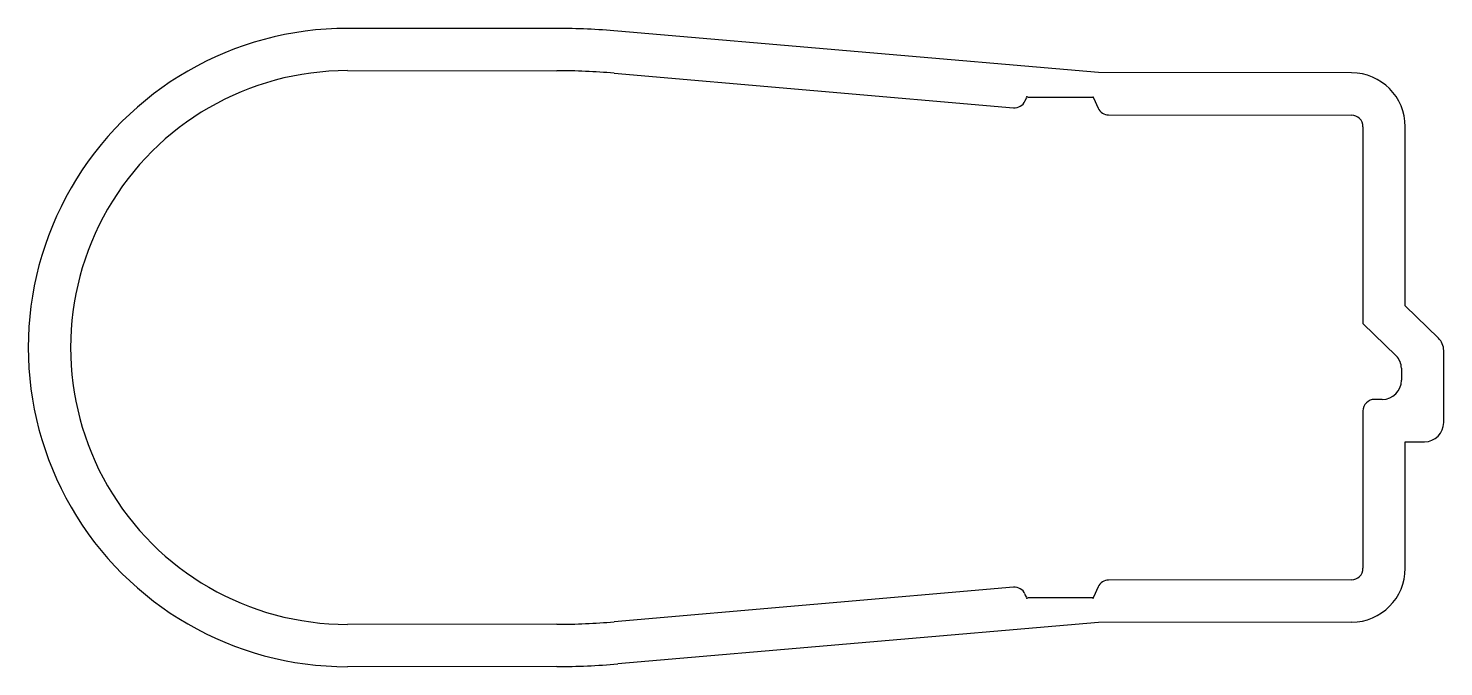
# Model space of a CAD drawing. Extents: x 461 to 497.8, y 834.3 to 850.9.
import ezdxf

# ---------------------------------------------------------------- set-up
doc = ezdxf.new("R2010")
doc.units = 0
doc.layers.get('0').update_dxf_attribs({"linetype": 'CONTINUOUS'})

msp = doc.modelspace()

# ---------------------------------------------------------------- linework, layer by layer
for p, q in [((474.77, 850.945), (469.316, 850.947)), ((488.865, 849.795), (476.352, 850.876)), ((469.315, 849.847), (474.769, 849.845)), ((476.258, 849.78), (486.65, 848.882)), ((495.448, 849.789), (488.865, 849.795)), ((486.95, 849.057), (486.985, 849.135)), ((487.021, 849.158), (488.707, 849.158)), ((488.73, 849.143), (488.854, 848.871)), ((489.127, 848.695), (495.446, 848.689)), ((495.746, 848.389), (495.746, 843.269)), ((496.846, 843.733), (496.846, 848.389)), ((497.71, 842.893), (496.846, 843.733)), ((495.746, 843.269), (496.61, 842.429)), ((497.846, 840.697), (497.846, 842.571)), ((496.746, 842.106), (496.746, 841.797)), ((496.246, 841.297), (496.046, 841.297)), ((495.746, 840.997), (495.746, 836.906)), ((496.846, 840.197), (497.346, 840.197)), ((496.846, 836.906), (496.846, 840.197)), ((495.447, 836.606), (489.127, 836.6)), ((486.65, 836.413), (476.258, 835.514)), ((486.985, 836.16), (486.95, 836.237)), ((488.707, 836.137), (487.021, 836.137)), ((488.854, 836.424), (488.73, 836.152)), ((474.769, 835.45), (469.315, 835.447)), ((488.865, 835.5), (476.352, 834.418)), ((495.448, 835.506), (488.865, 835.5)), ((474.77, 834.35), (469.316, 834.347))]:
    msp.add_line(p, q)
for centre, radius, start, end in [((469.312, 842.647), 8.3, 89.9756, 270.0244), ((474.759, 832.445), 18.5, 85.0597, 89.967), ((469.312, 842.647), 7.2, 89.9756, 270.0244), ((474.759, 832.445), 17.4, 85.0597, 89.967), ((495.446, 848.389), 1.4, 359.999, 89.9461), ((486.676, 849.181), 0.3, 265.0605, 335.6537), ((487.003, 849.146), 0.0216, 32.658, 212.658), ((488.719, 849.15), 0.0137, 327.018, 147.7089), ((489.127, 848.995), 0.3, 204.3659, 269.9478), ((495.446, 848.389), 0.3, 0.0027, 89.9478), ((497.396, 842.57), 0.45, 0.0072, 45.7921), ((496.296, 842.106), 0.45, 0.0071, 45.7919), ((496.246, 841.797), 0.5, 270.0009, 0), ((496.046, 840.997), 0.3, 89.9998, 180), ((497.346, 840.697), 0.5, 270.0006, 0), ((495.446, 836.906), 0.3, 270.0522, 0), ((495.446, 836.906), 1.4, 270.0539, 0.001), ((489.127, 836.3), 0.3, 90.0522, 155.6341), ((486.676, 836.114), 0.3, 24.3463, 94.9395), ((487.003, 836.148), 0.0216, 147.342, 327.342), ((488.719, 836.144), 0.0137, 212.2911, 32.982), ((474.759, 852.85), 17.4, 270.033, 274.9403), ((474.759, 852.85), 18.5, 270.033, 274.9403)]:
    msp.add_arc(centre, radius, start, end)

doc.saveas('drawing.dxf')
